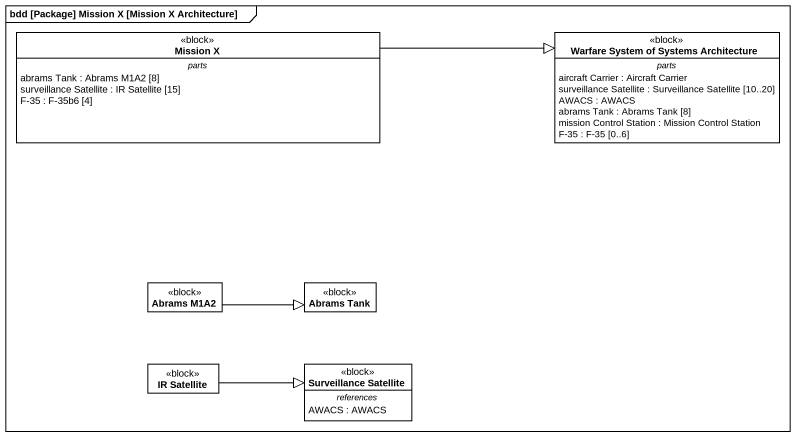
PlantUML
@startuml
mainframe bdd [Package] Mission X [Mission X Architecture]
hide circle
hide empty members
class "Mission X" as Mission_X <<block>> {
  -- parts --
  abrams Tank : Abrams M1A2 [8]
  surveillance Satellite : IR Satellite [15]
  F-35 : F-35b6 [4]
}
class "Warfare System of Systems Architecture" as Warfare_System_of_Systems <<block>> {
  -- parts --
  aircraft Carrier : Aircraft Carrier
  surveillance Satellite : Surveillance Satellite [10..20]
  AWACS : AWACS
  abrams Tank : Abrams Tank [8]
  mission Control Station : Mission Control Station
  F-35 : F-35 [0..6]
}
class "Abrams M1A2" as Abrams_M1A2 <<block>>
class "Abrams Tank" as Abrams_Tank <<block>>
class "IR Satellite" as IR_Satellite <<block>>
class "Surveillance Satellite" as Surveillance_Satellite <<block>> {
  -- references --
  AWACS : AWACS
}
Mission_X -right-|> Warfare_System_of_Systems
Abrams_M1A2 -right-|> Abrams_Tank
IR_Satellite -right-|> Surveillance_Satellite
@enduml
